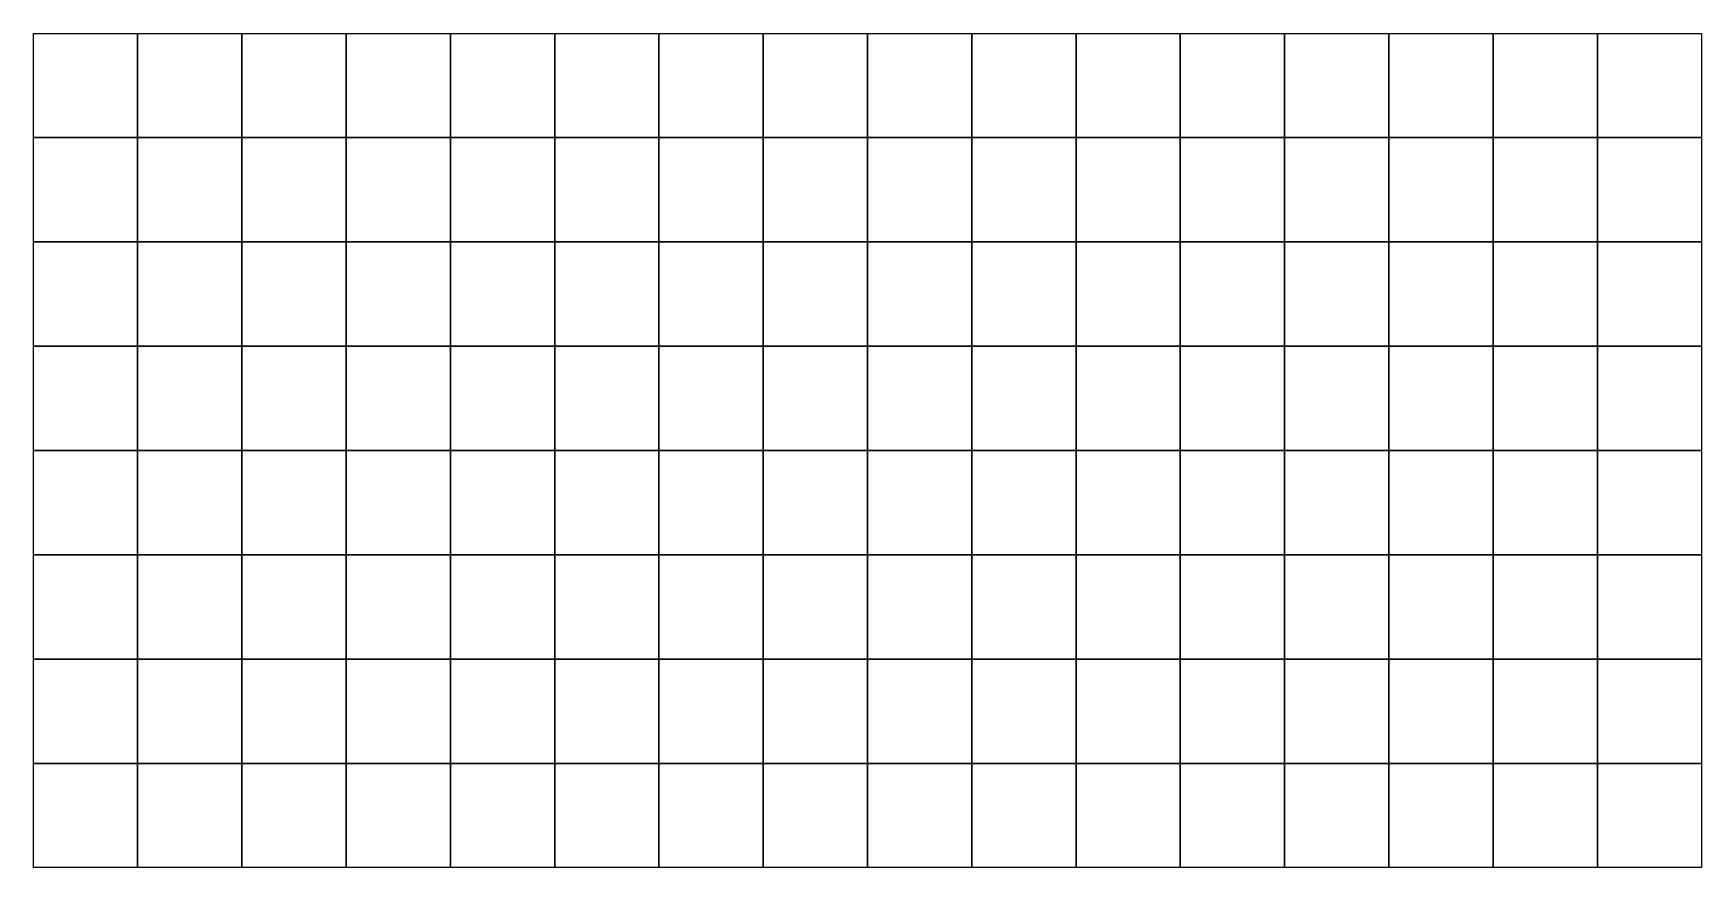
# Model space of a CAD drawing. Extents: x 0 to 780, y -350 to 670.
# Drawn here: x 400 to 404.8, y 427.9 to 430.3 of the extents above; entities that cross this region are included whole.
import ezdxf

# ---------------------------------------------------------------- set-up
doc = ezdxf.new("R2010")
doc.units = 0
for name, color, linetype in [('layer000', 1, 'CONTINUOUS'), ('layer001', 2, 'CONTINUOUS'), ('layer002', 3, 'CONTINUOUS'), ('layer003', 4, 'CONTINUOUS'), ('layer004', 5, 'CONTINUOUS'), ('layer005', 6, 'CONTINUOUS'), ('layer006', 7, 'CONTINUOUS'), ('layer007', 8, 'CONTINUOUS'), ('layer008', 9, 'CONTINUOUS'), ('layer009', 10, 'CONTINUOUS'), ('layer010', 11, 'CONTINUOUS'), ('layer011', 12, 'CONTINUOUS'), ('layer012', 13, 'CONTINUOUS'), ('layer013', 14, 'CONTINUOUS'), ('layer014', 15, 'CONTINUOUS'), ('layer015', 16, 'CONTINUOUS'), ('layer016', 17, 'CONTINUOUS'), ('layer017', 18, 'CONTINUOUS'), ('layer018', 19, 'CONTINUOUS'), ('layer019', 20, 'CONTINUOUS'), ('layer020', 21, 'CONTINUOUS'), ('layer021', 22, 'CONTINUOUS'), ('layer022', 23, 'CONTINUOUS'), ('layer023', 24, 'CONTINUOUS'), ('layer024', 25, 'CONTINUOUS'), ('layer025', 26, 'CONTINUOUS'), ('layer026', 27, 'CONTINUOUS'), ('layer027', 28, 'CONTINUOUS'), ('layer028', 29, 'CONTINUOUS'), ('layer029', 30, 'CONTINUOUS'), ('layer030', 31, 'CONTINUOUS'), ('layer031', 32, 'CONTINUOUS'), ('layer032', 33, 'CONTINUOUS'), ('layer033', 34, 'CONTINUOUS'), ('layer034', 35, 'CONTINUOUS'), ('layer035', 36, 'CONTINUOUS'), ('layer036', 37, 'CONTINUOUS'), ('layer037', 38, 'CONTINUOUS'), ('layer038', 39, 'CONTINUOUS'), ('layer039', 40, 'CONTINUOUS'), ('layer040', 41, 'CONTINUOUS'), ('layer041', 42, 'CONTINUOUS'), ('layer042', 43, 'CONTINUOUS'), ('layer043', 44, 'CONTINUOUS'), ('layer044', 45, 'CONTINUOUS'), ('layer045', 46, 'CONTINUOUS'), ('layer046', 47, 'CONTINUOUS'), ('layer047', 48, 'CONTINUOUS'), ('layer048', 49, 'CONTINUOUS'), ('layer049', 50, 'CONTINUOUS'), ('layer050', 51, 'CONTINUOUS'), ('layer051', 52, 'CONTINUOUS'), ('layer052', 53, 'CONTINUOUS'), ('layer053', 54, 'CONTINUOUS'), ('layer054', 55, 'CONTINUOUS'), ('layer055', 56, 'CONTINUOUS'), ('layer056', 57, 'CONTINUOUS'), ('layer057', 58, 'CONTINUOUS'), ('layer058', 59, 'CONTINUOUS'), ('layer059', 60, 'CONTINUOUS'), ('layer060', 61, 'CONTINUOUS'), ('layer061', 62, 'CONTINUOUS'), ('layer062', 63, 'CONTINUOUS'), ('layer063', 64, 'CONTINUOUS'), ('layer064', 65, 'CONTINUOUS'), ('layer065', 66, 'CONTINUOUS'), ('layer066', 67, 'CONTINUOUS'), ('layer067', 68, 'CONTINUOUS'), ('layer068', 69, 'CONTINUOUS'), ('layer069', 70, 'CONTINUOUS'), ('layer070', 71, 'CONTINUOUS'), ('layer071', 72, 'CONTINUOUS'), ('layer072', 73, 'CONTINUOUS'), ('layer073', 74, 'CONTINUOUS'), ('layer074', 75, 'CONTINUOUS'), ('layer075', 76, 'CONTINUOUS'), ('layer076', 77, 'CONTINUOUS'), ('layer077', 78, 'CONTINUOUS'), ('layer078', 79, 'CONTINUOUS'), ('layer079', 80, 'CONTINUOUS'), ('layer080', 81, 'CONTINUOUS'), ('layer081', 82, 'CONTINUOUS'), ('layer082', 83, 'CONTINUOUS'), ('layer083', 84, 'CONTINUOUS'), ('layer084', 85, 'CONTINUOUS'), ('layer085', 86, 'CONTINUOUS'), ('layer086', 87, 'CONTINUOUS'), ('layer087', 88, 'CONTINUOUS'), ('layer088', 89, 'CONTINUOUS'), ('layer089', 90, 'CONTINUOUS'), ('layer090', 91, 'CONTINUOUS'), ('layer091', 92, 'CONTINUOUS'), ('layer092', 93, 'CONTINUOUS'), ('layer093', 94, 'CONTINUOUS'), ('layer094', 95, 'CONTINUOUS'), ('layer095', 96, 'CONTINUOUS'), ('layer096', 97, 'CONTINUOUS'), ('layer097', 98, 'CONTINUOUS'), ('layer098', 99, 'CONTINUOUS'), ('layer099', 100, 'CONTINUOUS'), ('layer100', 101, 'CONTINUOUS'), ('layer101', 102, 'CONTINUOUS'), ('layer102', 103, 'CONTINUOUS'), ('layer103', 104, 'CONTINUOUS'), ('layer104', 105, 'CONTINUOUS'), ('layer105', 106, 'CONTINUOUS'), ('layer106', 107, 'CONTINUOUS'), ('layer107', 108, 'CONTINUOUS'), ('layer108', 109, 'CONTINUOUS'), ('layer109', 110, 'CONTINUOUS'), ('layer110', 111, 'CONTINUOUS'), ('layer111', 112, 'CONTINUOUS'), ('layer112', 113, 'CONTINUOUS'), ('layer113', 114, 'CONTINUOUS'), ('layer114', 115, 'CONTINUOUS'), ('layer115', 116, 'CONTINUOUS'), ('layer116', 117, 'CONTINUOUS'), ('layer117', 118, 'CONTINUOUS'), ('layer118', 119, 'CONTINUOUS'), ('layer119', 120, 'CONTINUOUS'), ('layer120', 121, 'CONTINUOUS'), ('layer121', 122, 'CONTINUOUS'), ('layer122', 123, 'CONTINUOUS'), ('layer123', 124, 'CONTINUOUS'), ('layer124', 125, 'CONTINUOUS'), ('layer125', 126, 'CONTINUOUS'), ('layer126', 127, 'CONTINUOUS'), ('layer127', 128, 'CONTINUOUS')]:
    doc.layers.add(name, color=color, linetype=linetype)

# ---------------------------------------------------------------- blocks, each defined once
blk = doc.blocks.new('gs_matrix_1um')
at = {"layer": 'layer000'}
blk.add_lwpolyline([(400, 430), (400, 430.3), (400.3, 430.3), (400.3, 430)], close=True, dxfattribs=at)
at = {"layer": 'layer001'}
blk.add_lwpolyline([(400.3, 430), (400.3, 430.3), (400.6, 430.3), (400.6, 430)], close=True, dxfattribs=at)
at = {"layer": 'layer002'}
blk.add_lwpolyline([(400.6, 430), (400.6, 430.3), (400.9, 430.3), (400.9, 430)], close=True, dxfattribs=at)
at = {"layer": 'layer003'}
blk.add_lwpolyline([(400.9, 430), (400.9, 430.3), (401.2, 430.3), (401.2, 430)], close=True, dxfattribs=at)
at = {"layer": 'layer004'}
blk.add_lwpolyline([(401.2, 430), (401.2, 430.3), (401.5, 430.3), (401.5, 430)], close=True, dxfattribs=at)
at = {"layer": 'layer005'}
blk.add_lwpolyline([(401.5, 430), (401.5, 430.3), (401.8, 430.3), (401.8, 430)], close=True, dxfattribs=at)
at = {"layer": 'layer006'}
blk.add_lwpolyline([(401.8, 430), (401.8, 430.3), (402.1, 430.3), (402.1, 430)], close=True, dxfattribs=at)
at = {"layer": 'layer007'}
blk.add_lwpolyline([(402.1, 430), (402.1, 430.3), (402.4, 430.3), (402.4, 430)], close=True, dxfattribs=at)
at = {"layer": 'layer008'}
blk.add_lwpolyline([(402.4, 430), (402.4, 430.3), (402.7, 430.3), (402.7, 430)], close=True, dxfattribs=at)
at = {"layer": 'layer009'}
blk.add_lwpolyline([(402.7, 430), (402.7, 430.3), (403, 430.3), (403, 430)], close=True, dxfattribs=at)
at = {"layer": 'layer010'}
blk.add_lwpolyline([(403, 430), (403, 430.3), (403.3, 430.3), (403.3, 430)], close=True, dxfattribs=at)
at = {"layer": 'layer011'}
blk.add_lwpolyline([(403.3, 430), (403.3, 430.3), (403.6, 430.3), (403.6, 430)], close=True, dxfattribs=at)
at = {"layer": 'layer012'}
blk.add_lwpolyline([(403.6, 430), (403.6, 430.3), (403.9, 430.3), (403.9, 430)], close=True, dxfattribs=at)
at = {"layer": 'layer013'}
blk.add_lwpolyline([(403.9, 430), (403.9, 430.3), (404.2, 430.3), (404.2, 430)], close=True, dxfattribs=at)
at = {"layer": 'layer014'}
blk.add_lwpolyline([(404.2, 430), (404.2, 430.3), (404.5, 430.3), (404.5, 430)], close=True, dxfattribs=at)
at = {"layer": 'layer015'}
blk.add_lwpolyline([(404.5, 430), (404.5, 430.3), (404.8, 430.3), (404.8, 430)], close=True, dxfattribs=at)
at = {"layer": 'layer016'}
blk.add_lwpolyline([(400, 429.7), (400, 430), (400.3, 430), (400.3, 429.7)], close=True, dxfattribs=at)
at = {"layer": 'layer017'}
blk.add_lwpolyline([(400.3, 429.7), (400.3, 430), (400.6, 430), (400.6, 429.7)], close=True, dxfattribs=at)
at = {"layer": 'layer018'}
blk.add_lwpolyline([(400.6, 429.7), (400.6, 430), (400.9, 430), (400.9, 429.7)], close=True, dxfattribs=at)
at = {"layer": 'layer019'}
blk.add_lwpolyline([(400.9, 429.7), (400.9, 430), (401.2, 430), (401.2, 429.7)], close=True, dxfattribs=at)
at = {"layer": 'layer020'}
blk.add_lwpolyline([(401.2, 429.7), (401.2, 430), (401.5, 430), (401.5, 429.7)], close=True, dxfattribs=at)
at = {"layer": 'layer021'}
blk.add_lwpolyline([(401.5, 429.7), (401.5, 430), (401.8, 430), (401.8, 429.7)], close=True, dxfattribs=at)
at = {"layer": 'layer022'}
blk.add_lwpolyline([(401.8, 429.7), (401.8, 430), (402.1, 430), (402.1, 429.7)], close=True, dxfattribs=at)
at = {"layer": 'layer023'}
blk.add_lwpolyline([(402.1, 429.7), (402.1, 430), (402.4, 430), (402.4, 429.7)], close=True, dxfattribs=at)
at = {"layer": 'layer024'}
blk.add_lwpolyline([(402.4, 429.7), (402.4, 430), (402.7, 430), (402.7, 429.7)], close=True, dxfattribs=at)
at = {"layer": 'layer025'}
blk.add_lwpolyline([(402.7, 429.7), (402.7, 430), (403, 430), (403, 429.7)], close=True, dxfattribs=at)
at = {"layer": 'layer026'}
blk.add_lwpolyline([(403, 429.7), (403, 430), (403.3, 430), (403.3, 429.7)], close=True, dxfattribs=at)
at = {"layer": 'layer027'}
blk.add_lwpolyline([(403.3, 429.7), (403.3, 430), (403.6, 430), (403.6, 429.7)], close=True, dxfattribs=at)
at = {"layer": 'layer028'}
blk.add_lwpolyline([(403.6, 429.7), (403.6, 430), (403.9, 430), (403.9, 429.7)], close=True, dxfattribs=at)
at = {"layer": 'layer029'}
blk.add_lwpolyline([(403.9, 429.7), (403.9, 430), (404.2, 430), (404.2, 429.7)], close=True, dxfattribs=at)
at = {"layer": 'layer030'}
blk.add_lwpolyline([(404.2, 429.7), (404.2, 430), (404.5, 430), (404.5, 429.7)], close=True, dxfattribs=at)
at = {"layer": 'layer031'}
blk.add_lwpolyline([(404.5, 429.7), (404.5, 430), (404.8, 430), (404.8, 429.7)], close=True, dxfattribs=at)
at = {"layer": 'layer032'}
blk.add_lwpolyline([(400, 429.4), (400, 429.7), (400.3, 429.7), (400.3, 429.4)], close=True, dxfattribs=at)
at = {"layer": 'layer033'}
blk.add_lwpolyline([(400.3, 429.4), (400.3, 429.7), (400.6, 429.7), (400.6, 429.4)], close=True, dxfattribs=at)
at = {"layer": 'layer034'}
blk.add_lwpolyline([(400.6, 429.4), (400.6, 429.7), (400.9, 429.7), (400.9, 429.4)], close=True, dxfattribs=at)
at = {"layer": 'layer035'}
blk.add_lwpolyline([(400.9, 429.4), (400.9, 429.7), (401.2, 429.7), (401.2, 429.4)], close=True, dxfattribs=at)
at = {"layer": 'layer036'}
blk.add_lwpolyline([(401.2, 429.4), (401.2, 429.7), (401.5, 429.7), (401.5, 429.4)], close=True, dxfattribs=at)
at = {"layer": 'layer037'}
blk.add_lwpolyline([(401.5, 429.4), (401.5, 429.7), (401.8, 429.7), (401.8, 429.4)], close=True, dxfattribs=at)
at = {"layer": 'layer038'}
blk.add_lwpolyline([(401.8, 429.4), (401.8, 429.7), (402.1, 429.7), (402.1, 429.4)], close=True, dxfattribs=at)
at = {"layer": 'layer039'}
blk.add_lwpolyline([(402.1, 429.4), (402.1, 429.7), (402.4, 429.7), (402.4, 429.4)], close=True, dxfattribs=at)
at = {"layer": 'layer040'}
blk.add_lwpolyline([(402.4, 429.4), (402.4, 429.7), (402.7, 429.7), (402.7, 429.4)], close=True, dxfattribs=at)
at = {"layer": 'layer041'}
blk.add_lwpolyline([(402.7, 429.4), (402.7, 429.7), (403, 429.7), (403, 429.4)], close=True, dxfattribs=at)
at = {"layer": 'layer042'}
blk.add_lwpolyline([(403, 429.4), (403, 429.7), (403.3, 429.7), (403.3, 429.4)], close=True, dxfattribs=at)
at = {"layer": 'layer043'}
blk.add_lwpolyline([(403.3, 429.4), (403.3, 429.7), (403.6, 429.7), (403.6, 429.4)], close=True, dxfattribs=at)
at = {"layer": 'layer044'}
blk.add_lwpolyline([(403.6, 429.4), (403.6, 429.7), (403.9, 429.7), (403.9, 429.4)], close=True, dxfattribs=at)
at = {"layer": 'layer045'}
blk.add_lwpolyline([(403.9, 429.4), (403.9, 429.7), (404.2, 429.7), (404.2, 429.4)], close=True, dxfattribs=at)
at = {"layer": 'layer046'}
blk.add_lwpolyline([(404.2, 429.4), (404.2, 429.7), (404.5, 429.7), (404.5, 429.4)], close=True, dxfattribs=at)
at = {"layer": 'layer047'}
blk.add_lwpolyline([(404.5, 429.4), (404.5, 429.7), (404.8, 429.7), (404.8, 429.4)], close=True, dxfattribs=at)
at = {"layer": 'layer048'}
blk.add_lwpolyline([(400, 429.1), (400, 429.4), (400.3, 429.4), (400.3, 429.1)], close=True, dxfattribs=at)
at = {"layer": 'layer049'}
blk.add_lwpolyline([(400.3, 429.1), (400.3, 429.4), (400.6, 429.4), (400.6, 429.1)], close=True, dxfattribs=at)
at = {"layer": 'layer050'}
blk.add_lwpolyline([(400.6, 429.1), (400.6, 429.4), (400.9, 429.4), (400.9, 429.1)], close=True, dxfattribs=at)
at = {"layer": 'layer051'}
blk.add_lwpolyline([(400.9, 429.1), (400.9, 429.4), (401.2, 429.4), (401.2, 429.1)], close=True, dxfattribs=at)
at = {"layer": 'layer052'}
blk.add_lwpolyline([(401.2, 429.1), (401.2, 429.4), (401.5, 429.4), (401.5, 429.1)], close=True, dxfattribs=at)
at = {"layer": 'layer053'}
blk.add_lwpolyline([(401.5, 429.1), (401.5, 429.4), (401.8, 429.4), (401.8, 429.1)], close=True, dxfattribs=at)
at = {"layer": 'layer054'}
blk.add_lwpolyline([(401.8, 429.1), (401.8, 429.4), (402.1, 429.4), (402.1, 429.1)], close=True, dxfattribs=at)
at = {"layer": 'layer055'}
blk.add_lwpolyline([(402.1, 429.1), (402.1, 429.4), (402.4, 429.4), (402.4, 429.1)], close=True, dxfattribs=at)
at = {"layer": 'layer056'}
blk.add_lwpolyline([(402.4, 429.1), (402.4, 429.4), (402.7, 429.4), (402.7, 429.1)], close=True, dxfattribs=at)
at = {"layer": 'layer057'}
blk.add_lwpolyline([(402.7, 429.1), (402.7, 429.4), (403, 429.4), (403, 429.1)], close=True, dxfattribs=at)
at = {"layer": 'layer058'}
blk.add_lwpolyline([(403, 429.1), (403, 429.4), (403.3, 429.4), (403.3, 429.1)], close=True, dxfattribs=at)
at = {"layer": 'layer059'}
blk.add_lwpolyline([(403.3, 429.1), (403.3, 429.4), (403.6, 429.4), (403.6, 429.1)], close=True, dxfattribs=at)
at = {"layer": 'layer060'}
blk.add_lwpolyline([(403.6, 429.1), (403.6, 429.4), (403.9, 429.4), (403.9, 429.1)], close=True, dxfattribs=at)
at = {"layer": 'layer061'}
blk.add_lwpolyline([(403.9, 429.1), (403.9, 429.4), (404.2, 429.4), (404.2, 429.1)], close=True, dxfattribs=at)
at = {"layer": 'layer062'}
blk.add_lwpolyline([(404.2, 429.1), (404.2, 429.4), (404.5, 429.4), (404.5, 429.1)], close=True, dxfattribs=at)
at = {"layer": 'layer063'}
blk.add_lwpolyline([(404.5, 429.1), (404.5, 429.4), (404.8, 429.4), (404.8, 429.1)], close=True, dxfattribs=at)
at = {"layer": 'layer064'}
blk.add_lwpolyline([(400, 428.8), (400, 429.1), (400.3, 429.1), (400.3, 428.8)], close=True, dxfattribs=at)
at = {"layer": 'layer065'}
blk.add_lwpolyline([(400.3, 428.8), (400.3, 429.1), (400.6, 429.1), (400.6, 428.8)], close=True, dxfattribs=at)
at = {"layer": 'layer066'}
blk.add_lwpolyline([(400.6, 428.8), (400.6, 429.1), (400.9, 429.1), (400.9, 428.8)], close=True, dxfattribs=at)
at = {"layer": 'layer067'}
blk.add_lwpolyline([(400.9, 428.8), (400.9, 429.1), (401.2, 429.1), (401.2, 428.8)], close=True, dxfattribs=at)
at = {"layer": 'layer068'}
blk.add_lwpolyline([(401.2, 428.8), (401.2, 429.1), (401.5, 429.1), (401.5, 428.8)], close=True, dxfattribs=at)
at = {"layer": 'layer069'}
blk.add_lwpolyline([(401.5, 428.8), (401.5, 429.1), (401.8, 429.1), (401.8, 428.8)], close=True, dxfattribs=at)
at = {"layer": 'layer070'}
blk.add_lwpolyline([(401.8, 428.8), (401.8, 429.1), (402.1, 429.1), (402.1, 428.8)], close=True, dxfattribs=at)
at = {"layer": 'layer071'}
blk.add_lwpolyline([(402.1, 428.8), (402.1, 429.1), (402.4, 429.1), (402.4, 428.8)], close=True, dxfattribs=at)
at = {"layer": 'layer072'}
blk.add_lwpolyline([(402.4, 428.8), (402.4, 429.1), (402.7, 429.1), (402.7, 428.8)], close=True, dxfattribs=at)
at = {"layer": 'layer073'}
blk.add_lwpolyline([(402.7, 428.8), (402.7, 429.1), (403, 429.1), (403, 428.8)], close=True, dxfattribs=at)
at = {"layer": 'layer074'}
blk.add_lwpolyline([(403, 428.8), (403, 429.1), (403.3, 429.1), (403.3, 428.8)], close=True, dxfattribs=at)
at = {"layer": 'layer075'}
blk.add_lwpolyline([(403.3, 428.8), (403.3, 429.1), (403.6, 429.1), (403.6, 428.8)], close=True, dxfattribs=at)
at = {"layer": 'layer076'}
blk.add_lwpolyline([(403.6, 428.8), (403.6, 429.1), (403.9, 429.1), (403.9, 428.8)], close=True, dxfattribs=at)
at = {"layer": 'layer077'}
blk.add_lwpolyline([(403.9, 428.8), (403.9, 429.1), (404.2, 429.1), (404.2, 428.8)], close=True, dxfattribs=at)
at = {"layer": 'layer078'}
blk.add_lwpolyline([(404.2, 428.8), (404.2, 429.1), (404.5, 429.1), (404.5, 428.8)], close=True, dxfattribs=at)
at = {"layer": 'layer079'}
blk.add_lwpolyline([(404.5, 428.8), (404.5, 429.1), (404.8, 429.1), (404.8, 428.8)], close=True, dxfattribs=at)
at = {"layer": 'layer080'}
blk.add_lwpolyline([(400, 428.5), (400, 428.8), (400.3, 428.8), (400.3, 428.5)], close=True, dxfattribs=at)
at = {"layer": 'layer081'}
blk.add_lwpolyline([(400.3, 428.5), (400.3, 428.8), (400.6, 428.8), (400.6, 428.5)], close=True, dxfattribs=at)
at = {"layer": 'layer082'}
blk.add_lwpolyline([(400.6, 428.5), (400.6, 428.8), (400.9, 428.8), (400.9, 428.5)], close=True, dxfattribs=at)
at = {"layer": 'layer083'}
blk.add_lwpolyline([(400.9, 428.5), (400.9, 428.8), (401.2, 428.8), (401.2, 428.5)], close=True, dxfattribs=at)
at = {"layer": 'layer084'}
blk.add_lwpolyline([(401.2, 428.5), (401.2, 428.8), (401.5, 428.8), (401.5, 428.5)], close=True, dxfattribs=at)
at = {"layer": 'layer085'}
blk.add_lwpolyline([(401.5, 428.5), (401.5, 428.8), (401.8, 428.8), (401.8, 428.5)], close=True, dxfattribs=at)
at = {"layer": 'layer086'}
blk.add_lwpolyline([(401.8, 428.5), (401.8, 428.8), (402.1, 428.8), (402.1, 428.5)], close=True, dxfattribs=at)
at = {"layer": 'layer087'}
blk.add_lwpolyline([(402.1, 428.5), (402.1, 428.8), (402.4, 428.8), (402.4, 428.5)], close=True, dxfattribs=at)
at = {"layer": 'layer088'}
blk.add_lwpolyline([(402.4, 428.5), (402.4, 428.8), (402.7, 428.8), (402.7, 428.5)], close=True, dxfattribs=at)
at = {"layer": 'layer089'}
blk.add_lwpolyline([(402.7, 428.5), (402.7, 428.8), (403, 428.8), (403, 428.5)], close=True, dxfattribs=at)
at = {"layer": 'layer090'}
blk.add_lwpolyline([(403, 428.5), (403, 428.8), (403.3, 428.8), (403.3, 428.5)], close=True, dxfattribs=at)
at = {"layer": 'layer091'}
blk.add_lwpolyline([(403.3, 428.5), (403.3, 428.8), (403.6, 428.8), (403.6, 428.5)], close=True, dxfattribs=at)
at = {"layer": 'layer092'}
blk.add_lwpolyline([(403.6, 428.5), (403.6, 428.8), (403.9, 428.8), (403.9, 428.5)], close=True, dxfattribs=at)
at = {"layer": 'layer093'}
blk.add_lwpolyline([(403.9, 428.5), (403.9, 428.8), (404.2, 428.8), (404.2, 428.5)], close=True, dxfattribs=at)
at = {"layer": 'layer094'}
blk.add_lwpolyline([(404.2, 428.5), (404.2, 428.8), (404.5, 428.8), (404.5, 428.5)], close=True, dxfattribs=at)
at = {"layer": 'layer095'}
blk.add_lwpolyline([(404.5, 428.5), (404.5, 428.8), (404.8, 428.8), (404.8, 428.5)], close=True, dxfattribs=at)
at = {"layer": 'layer096'}
blk.add_lwpolyline([(400, 428.2), (400, 428.5), (400.3, 428.5), (400.3, 428.2)], close=True, dxfattribs=at)
at = {"layer": 'layer097'}
blk.add_lwpolyline([(400.3, 428.2), (400.3, 428.5), (400.6, 428.5), (400.6, 428.2)], close=True, dxfattribs=at)
at = {"layer": 'layer098'}
blk.add_lwpolyline([(400.6, 428.2), (400.6, 428.5), (400.9, 428.5), (400.9, 428.2)], close=True, dxfattribs=at)
at = {"layer": 'layer099'}
blk.add_lwpolyline([(400.9, 428.2), (400.9, 428.5), (401.2, 428.5), (401.2, 428.2)], close=True, dxfattribs=at)
at = {"layer": 'layer100'}
blk.add_lwpolyline([(401.2, 428.2), (401.2, 428.5), (401.5, 428.5), (401.5, 428.2)], close=True, dxfattribs=at)
at = {"layer": 'layer101'}
blk.add_lwpolyline([(401.5, 428.2), (401.5, 428.5), (401.8, 428.5), (401.8, 428.2)], close=True, dxfattribs=at)
at = {"layer": 'layer102'}
blk.add_lwpolyline([(401.8, 428.2), (401.8, 428.5), (402.1, 428.5), (402.1, 428.2)], close=True, dxfattribs=at)
at = {"layer": 'layer103'}
blk.add_lwpolyline([(402.1, 428.2), (402.1, 428.5), (402.4, 428.5), (402.4, 428.2)], close=True, dxfattribs=at)
at = {"layer": 'layer104'}
blk.add_lwpolyline([(402.4, 428.2), (402.4, 428.5), (402.7, 428.5), (402.7, 428.2)], close=True, dxfattribs=at)
at = {"layer": 'layer105'}
blk.add_lwpolyline([(402.7, 428.2), (402.7, 428.5), (403, 428.5), (403, 428.2)], close=True, dxfattribs=at)
at = {"layer": 'layer106'}
blk.add_lwpolyline([(403, 428.2), (403, 428.5), (403.3, 428.5), (403.3, 428.2)], close=True, dxfattribs=at)
at = {"layer": 'layer107'}
blk.add_lwpolyline([(403.3, 428.2), (403.3, 428.5), (403.6, 428.5), (403.6, 428.2)], close=True, dxfattribs=at)
at = {"layer": 'layer108'}
blk.add_lwpolyline([(403.6, 428.2), (403.6, 428.5), (403.9, 428.5), (403.9, 428.2)], close=True, dxfattribs=at)
at = {"layer": 'layer109'}
blk.add_lwpolyline([(403.9, 428.2), (403.9, 428.5), (404.2, 428.5), (404.2, 428.2)], close=True, dxfattribs=at)
at = {"layer": 'layer110'}
blk.add_lwpolyline([(404.2, 428.2), (404.2, 428.5), (404.5, 428.5), (404.5, 428.2)], close=True, dxfattribs=at)
at = {"layer": 'layer111'}
blk.add_lwpolyline([(404.5, 428.2), (404.5, 428.5), (404.8, 428.5), (404.8, 428.2)], close=True, dxfattribs=at)
at = {"layer": 'layer112'}
blk.add_lwpolyline([(400, 427.9), (400, 428.2), (400.3, 428.2), (400.3, 427.9)], close=True, dxfattribs=at)
at = {"layer": 'layer113'}
blk.add_lwpolyline([(400.3, 427.9), (400.3, 428.2), (400.6, 428.2), (400.6, 427.9)], close=True, dxfattribs=at)
at = {"layer": 'layer114'}
blk.add_lwpolyline([(400.6, 427.9), (400.6, 428.2), (400.9, 428.2), (400.9, 427.9)], close=True, dxfattribs=at)
at = {"layer": 'layer115'}
blk.add_lwpolyline([(400.9, 427.9), (400.9, 428.2), (401.2, 428.2), (401.2, 427.9)], close=True, dxfattribs=at)
at = {"layer": 'layer116'}
blk.add_lwpolyline([(401.2, 427.9), (401.2, 428.2), (401.5, 428.2), (401.5, 427.9)], close=True, dxfattribs=at)
at = {"layer": 'layer117'}
blk.add_lwpolyline([(401.5, 427.9), (401.5, 428.2), (401.8, 428.2), (401.8, 427.9)], close=True, dxfattribs=at)
at = {"layer": 'layer118'}
blk.add_lwpolyline([(401.8, 427.9), (401.8, 428.2), (402.1, 428.2), (402.1, 427.9)], close=True, dxfattribs=at)
at = {"layer": 'layer119'}
blk.add_lwpolyline([(402.1, 427.9), (402.1, 428.2), (402.4, 428.2), (402.4, 427.9)], close=True, dxfattribs=at)
at = {"layer": 'layer120'}
blk.add_lwpolyline([(402.4, 427.9), (402.4, 428.2), (402.7, 428.2), (402.7, 427.9)], close=True, dxfattribs=at)
at = {"layer": 'layer121'}
blk.add_lwpolyline([(402.7, 427.9), (402.7, 428.2), (403, 428.2), (403, 427.9)], close=True, dxfattribs=at)
at = {"layer": 'layer122'}
blk.add_lwpolyline([(403, 427.9), (403, 428.2), (403.3, 428.2), (403.3, 427.9)], close=True, dxfattribs=at)
at = {"layer": 'layer123'}
blk.add_lwpolyline([(403.3, 427.9), (403.3, 428.2), (403.6, 428.2), (403.6, 427.9)], close=True, dxfattribs=at)
at = {"layer": 'layer124'}
blk.add_lwpolyline([(403.6, 427.9), (403.6, 428.2), (403.9, 428.2), (403.9, 427.9)], close=True, dxfattribs=at)
at = {"layer": 'layer125'}
blk.add_lwpolyline([(403.9, 427.9), (403.9, 428.2), (404.2, 428.2), (404.2, 427.9)], close=True, dxfattribs=at)
at = {"layer": 'layer126'}
blk.add_lwpolyline([(404.2, 427.9), (404.2, 428.2), (404.5, 428.2), (404.5, 427.9)], close=True, dxfattribs=at)
at = {"layer": 'layer127'}
blk.add_lwpolyline([(404.5, 427.9), (404.5, 428.2), (404.8, 428.2), (404.8, 427.9)], close=True, dxfattribs=at)

msp = doc.modelspace()

# ---------------------------------------------------------------- block references
msp.add_blockref('gs_matrix_1um', (0, 0))

doc.saveas('drawing.dxf')
